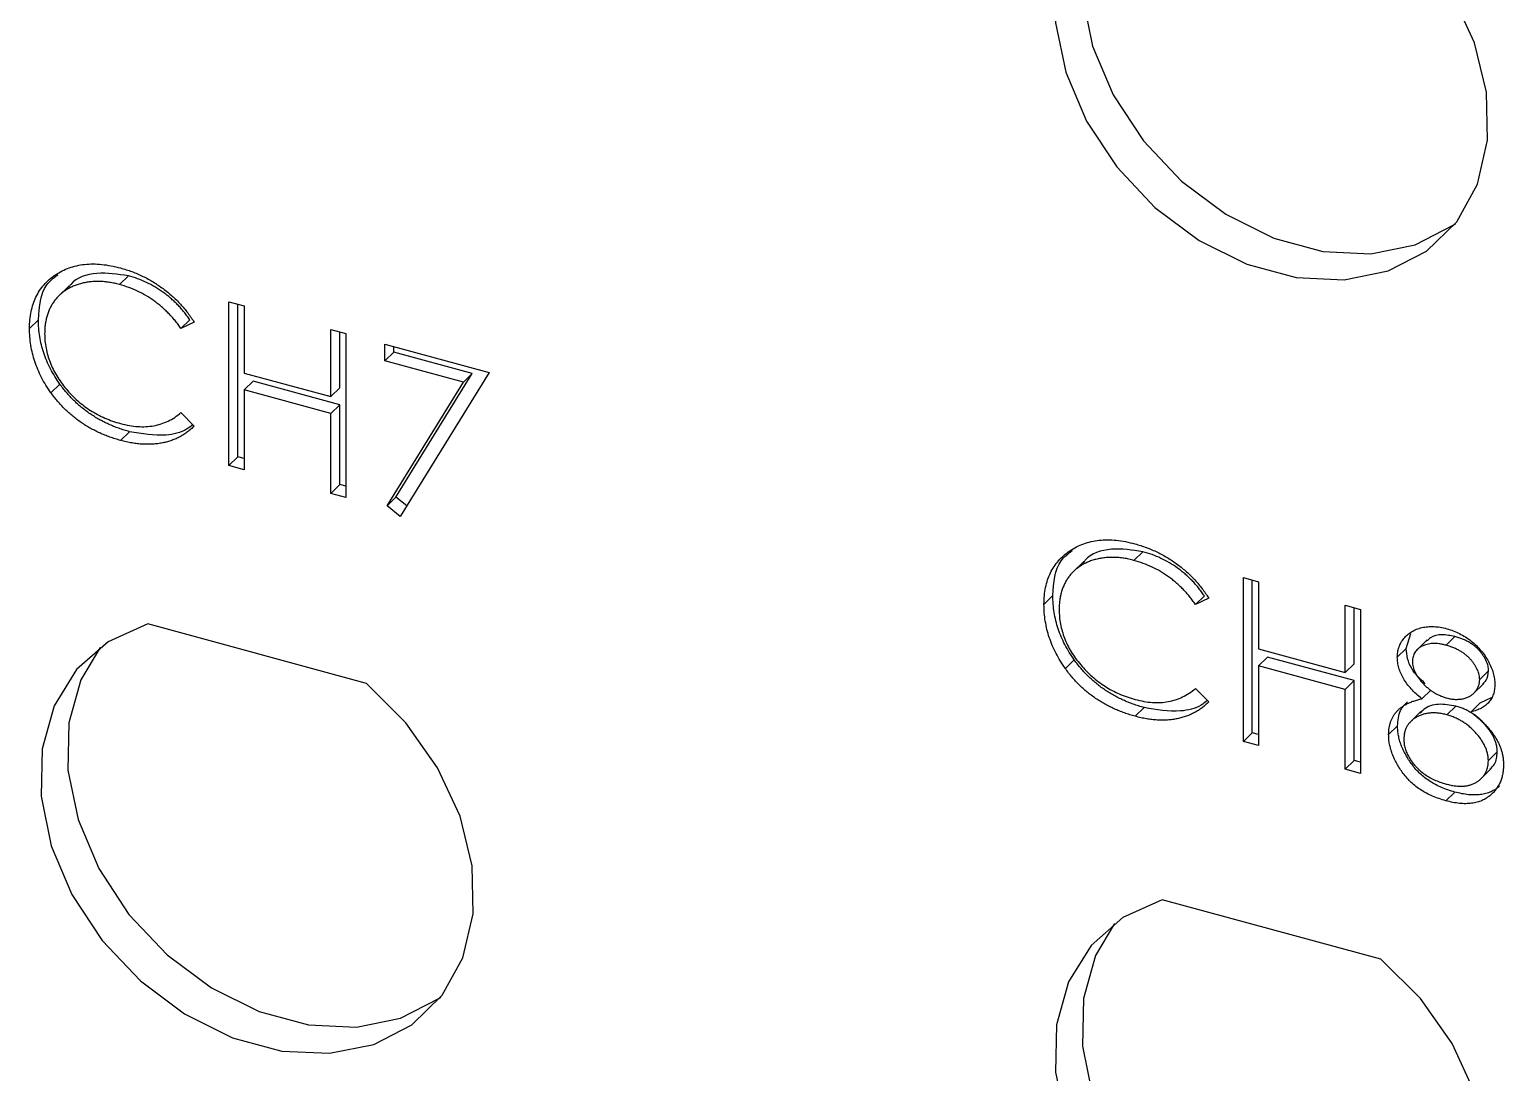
# Model space of a CAD drawing. Header units: millimetres. Extents: x 0 to 836, y 0 to 589.
# Drawn here: x 158.9 to 178.18, y 102.27 to 115.9 of the extents above; entities that cross this region are included whole.
import ezdxf

# ---------------------------------------------------------------- set-up
doc = ezdxf.new("R2010")
doc.units = ezdxf.units.MM

msp = doc.modelspace()

# ---------------------------------------------------------------- linework, layer by layer
at = {"color": 7, "linetype": 'Continuous', "lineweight": 25}
for p, q in [((160.19533, 112.67984), (160.07865, 112.56597)), ((159.42101, 112.55113), (159.27517, 112.40878)), ((161.50928, 112.34199), (161.7077, 112.28807)), ((161.50928, 110.19908), (161.50928, 112.34199)), ((161.62595, 110.31295), (161.62595, 112.31028)), ((161.7077, 112.28807), (161.7077, 111.40892)), ((159.01805, 112.10563), (158.90138, 111.99175)), ((160.99878, 112.10433), (160.88211, 111.99045)), ((161.05573, 112.07205), (160.88211, 111.99045)), ((162.84157, 111.9799), (163.04, 111.92598)), ((162.84157, 111.10076), (162.84157, 111.9799)), ((162.95825, 111.21464), (162.95825, 111.94819)), ((163.04, 111.92598), (163.04, 109.78306)), ((163.55024, 111.7873), (164.91089, 111.41751)), ((163.55024, 111.56752), (163.55024, 111.7873)), ((163.66692, 111.68139), (163.55024, 111.56752)), ((163.66692, 111.68139), (163.66692, 111.75559)), ((164.69183, 111.40284), (163.66692, 111.68139)), ((164.57515, 111.28897), (163.55024, 111.56752)), ((164.91089, 111.41751), (163.74867, 109.53551)), ((159.29842, 111.26533), (159.18174, 111.15146)), ((161.7077, 111.40892), (162.84157, 111.10076)), ((161.82438, 111.30301), (161.7077, 111.18913)), ((162.95825, 110.99485), (161.82438, 111.30301)), ((163.57726, 109.67353), (164.57515, 111.28897)), ((163.69393, 109.78741), (164.69183, 111.40284)), ((164.69183, 111.40284), (164.57515, 111.28897)), ((161.7077, 111.18913), (161.7077, 110.14515)), ((162.84157, 110.88097), (161.7077, 111.18913)), ((162.95825, 111.21464), (162.84157, 111.10076)), ((160.88211, 110.89152), (161.05573, 110.71684)), ((162.95825, 110.99485), (162.84157, 110.88097)), ((162.84157, 109.83699), (162.84157, 110.88097)), ((162.95825, 109.95086), (162.95825, 110.99485)), ((160.21039, 110.64273), (160.09371, 110.52885)), ((161.62595, 110.31295), (161.50928, 110.19908)), ((161.7077, 110.29073), (161.62595, 110.31295)), ((161.7077, 110.14515), (161.50928, 110.19908)), ((162.95825, 109.95086), (162.84157, 109.83699)), ((163.04, 109.92864), (162.95825, 109.95086)), ((163.04, 109.78306), (162.84157, 109.83699)), ((163.69393, 109.78741), (163.57726, 109.67353)), ((163.83439, 109.67431), (163.69393, 109.78741)), ((163.74867, 109.53551), (163.57726, 109.67353)), ((172.68728, 108.94564), (172.54144, 108.80329)), ((173.4616, 109.07436), (173.34492, 108.96048)), ((174.77555, 108.73651), (174.97398, 108.68258)), ((174.77555, 106.59359), (174.77555, 108.73651)), ((174.89222, 106.70746), (174.89222, 108.7048)), ((174.97398, 108.68258), (174.97398, 107.80343)), ((172.28432, 108.50014), (172.16765, 108.38627)), ((174.26505, 108.49884), (174.14838, 108.38496)), ((174.322, 108.46656), (174.14838, 108.38496)), ((176.10785, 108.37442), (176.30627, 108.32049)), ((176.10785, 107.49527), (176.10785, 108.37442)), ((176.22452, 107.60915), (176.22452, 108.34271)), ((176.30627, 108.32049), (176.30627, 106.17757)), ((163.30802, 107.35301), (160.44755, 108.13042)), ((176.90484, 107.80845), (176.96675, 108.00404)), ((177.54176, 107.96546), (177.42508, 107.85158)), ((174.97398, 107.80343), (176.10785, 107.49527)), ((176.90484, 107.80845), (176.78817, 107.69457)), ((177.18046, 107.92275), (177.03462, 107.7804)), ((172.56469, 107.65984), (172.44802, 107.54597)), ((175.09065, 107.69752), (174.97398, 107.58364)), ((174.97398, 107.58364), (174.97398, 106.53966)), ((176.10785, 107.27548), (174.97398, 107.58364)), ((176.22452, 107.38936), (175.09065, 107.69752)), ((176.22452, 107.60915), (176.10785, 107.49527)), ((176.22452, 107.38936), (176.10785, 107.27548)), ((176.22452, 106.34537), (176.22452, 107.38936)), ((177.98202, 107.51698), (177.86534, 107.4031)), ((174.14838, 107.28603), (174.322, 107.11135)), ((176.10785, 106.2315), (176.10785, 107.27548)), ((177.22773, 107.26652), (177.11105, 107.15265)), ((177.77451, 107.21041), (177.92035, 107.35276)), ((173.47666, 107.03724), (173.35998, 106.92336)), ((177.09678, 106.98425), (176.95094, 106.8419)), ((177.5546, 107.05535), (177.43793, 106.94147)), ((177.86642, 107.09294), (177.74974, 106.97907)), ((178.01747, 107.16521), (177.86642, 107.09294)), ((176.79145, 106.79785), (176.67478, 106.68398)), ((174.89222, 106.70746), (174.77555, 106.59359)), ((174.97398, 106.68525), (174.89222, 106.70746)), ((174.97398, 106.53966), (174.77555, 106.59359)), ((178.0954, 106.4572), (177.97873, 106.34333)), ((176.22452, 106.34537), (176.10785, 106.2315)), ((176.30627, 106.17757), (176.10785, 106.2315)), ((176.30627, 106.32316), (176.22452, 106.34537)), ((177.87196, 106.09677), (178.0178, 106.23912)), ((177.53954, 105.93303), (177.42287, 105.81916)), ((176.57429, 103.74752), (173.71382, 104.52493))]:
    msp.add_line(p, q, dxfattribs=at)
at = {"color": 7, "linetype": 'Continuous', "lineweight": 25, "flags": 128}
for points in [[(173.71382, 118.23961), (173.19869, 118.0063), (172.78357, 117.64293), (172.48981, 117.16818), (172.33251, 116.60646), (172.31975, 115.98665), (172.45221, 115.34061), (172.72305, 114.70156), (173.11837, 114.10236), (173.61783, 113.5738), (174.19576, 113.14308), (174.82245, 112.83232), (175.46567, 112.6575), (176.09235, 112.62762), (176.67028, 112.74422), (177.16974, 113.00128), (177.56506, 113.38561), (177.83591, 113.87744), (177.96836, 114.45148), (177.95561, 115.07822), (177.79831, 115.72544), (177.50455, 116.35987), (177.08943, 116.94888), (176.57429, 117.46219)], [(173.09006, 117.93111), (172.83983, 117.50981), (172.68253, 116.94809), (172.66977, 116.32828), (172.80223, 115.68224), (173.07308, 115.04319), (173.46839, 114.44399), (173.96786, 113.91544), (174.54579, 113.48471), (175.17247, 113.17395), (175.81569, 112.99913), (176.44237, 112.96926), (177.0203, 113.08585), (177.51976, 113.34291), (177.54808, 113.36361)], [(160.44755, 108.13042), (159.93242, 107.89711), (159.5173, 107.53374), (159.22353, 107.05899), (159.06623, 106.49727), (159.05348, 105.87746), (159.18593, 105.23142), (159.45678, 104.59237), (159.8521, 103.99317), (160.35156, 103.46462), (160.92949, 103.03389), (161.55618, 102.72313), (162.19939, 102.54831), (162.82608, 102.51844), (163.40401, 102.63503), (163.90347, 102.89209), (164.29879, 103.27642), (164.56964, 103.76825), (164.70209, 104.34229), (164.68934, 104.96903), (164.53204, 105.61625), (164.23827, 106.25068), (163.82315, 106.83969), (163.30802, 107.35301)], [(159.82379, 107.82192), (159.57356, 107.40062), (159.41625, 106.8389), (159.4035, 106.21909), (159.53596, 105.57305), (159.8068, 104.93401), (160.20212, 104.3348), (160.70158, 103.80625), (161.27951, 103.37552), (161.9062, 103.06476), (162.54942, 102.88995), (163.1761, 102.86007), (163.75403, 102.97666), (164.25349, 103.23373), (164.2818, 103.25443)], [(173.71382, 104.52493), (173.19869, 104.29162), (172.78357, 103.92825), (172.48981, 103.4535), (172.33251, 102.89178), (172.31975, 102.27197), (172.45221, 101.62593), (172.72305, 100.98689), (173.11837, 100.38768), (173.61783, 99.85913), (174.19576, 99.4284), (174.82245, 99.11764), (175.46567, 98.94283), (176.09235, 98.91295), (176.67028, 99.02954), (177.16974, 99.28661), (177.56506, 99.67093), (177.83591, 100.16276), (177.96836, 100.7368), (177.95561, 101.36354), (177.79831, 102.01077), (177.50455, 102.64519), (177.08943, 103.2342), (176.57429, 103.74752)], [(173.09006, 104.21644), (172.83983, 103.79513), (172.68253, 103.23341), (172.66977, 102.6136), (172.80223, 101.96757), (173.07308, 101.32852), (173.46839, 100.72931), (173.96786, 100.20076), (174.54579, 99.77003), (175.17247, 99.45927), (175.81569, 99.28446), (176.44237, 99.25458), (177.0203, 99.37117), (177.51976, 99.62824), (177.54808, 99.64894)]]:
    msp.add_lwpolyline(points, dxfattribs=at)
at = {"color": 7, "linetype": 'Continuous', "lineweight": 25}
for points, knots in [([(158.90138, 111.99175), (158.90236, 112.03003), (158.90429, 112.10534), (158.92072, 112.21217), (158.94713, 112.31162), (158.98466, 112.40318), (159.03223, 112.48768), (159.091, 112.56406), (159.16028, 112.63311), (159.23952, 112.69362), (159.32643, 112.74503), (159.41949, 112.78574), (159.51854, 112.81375), (159.62247, 112.83142), (159.73206, 112.83693), (159.84709, 112.83038), (159.96733, 112.81308), (160.04937, 112.79272), (160.09105, 112.78238)], [0, 0, 0, 0, 0.06455785, 0.12701353, 0.18795481, 0.24801391, 0.30774768, 0.36823451, 0.42946984, 0.49274344, 0.55625777, 0.61821679, 0.67965548, 0.74124555, 0.80341526, 0.86681546, 0.93232831, 1, 1, 1, 1]), ([(160.09105, 112.78238), (160.11646, 112.77518), (160.16675, 112.76093), (160.24113, 112.73502), (160.31356, 112.70584), (160.38406, 112.67374), (160.453, 112.63896), (160.51984, 112.5999), (160.58497, 112.55829), (160.64798, 112.51364), (160.70857, 112.46628), (160.76673, 112.41654), (160.82198, 112.36461), (160.87472, 112.31068), (160.92407, 112.25417), (160.97143, 112.19587), (161.01518, 112.13492), (161.04219, 112.09304), (161.05573, 112.07205)], [0, 0, 0, 0, 0.06854754, 0.13568295, 0.20121499, 0.26568223, 0.32926683, 0.39239543, 0.45506976, 0.51712685, 0.57879004, 0.63973986, 0.7001915, 0.75980624, 0.81962832, 0.87935479, 0.93951161, 1, 1, 1, 1]), ([(159.01805, 112.10563), (159.02969, 112.27595), (159.04646, 112.52154), (159.21756, 112.65334), (159.27001, 112.69373)], [0, 0, 0, 0, 0.69350483, 1, 1, 1, 1]), ([(160.07865, 112.56597), (160.05649, 112.57174), (160.01237, 112.58324), (159.94689, 112.59454), (159.88264, 112.60287), (159.81965, 112.60645), (159.758, 112.60608), (159.6973, 112.60211), (159.63841, 112.59279), (159.58054, 112.58054), (159.52508, 112.564), (159.47261, 112.54378), (159.42332, 112.52021), (159.37717, 112.49317), (159.3341, 112.46285), (159.29444, 112.42871), (159.25831, 112.39087), (159.22501, 112.35013), (159.19518, 112.30648), (159.17021, 112.25934), (159.1481, 112.21018), (159.1306, 112.15791), (159.11675, 112.10317), (159.10719, 112.04565), (159.10057, 111.98584), (159.10006, 111.94421), (159.0998, 111.92323)], [0, 0, 0, 0, 0.04395491, 0.08750187, 0.13046263, 0.17275202, 0.21540307, 0.25764983, 0.30015275, 0.34312149, 0.38592516, 0.42768573, 0.46881795, 0.5094918, 0.54988303, 0.58998002, 0.63040523, 0.67086863, 0.71138394, 0.75162726, 0.79177558, 0.83245892, 0.87331905, 0.91454296, 0.95692356, 1, 1, 1, 1]), ([(160.19533, 112.67984), (160.05674, 112.70039), (159.77965, 112.74147), (159.50064, 112.65534), (159.42244, 112.5434), (159.41362, 112.53078)], [0, 0, 0, 0, 0.47030087, 0.94027759, 1, 1, 1, 1]), ([(160.99878, 112.10433), (160.98639, 112.122), (160.96179, 112.15711), (160.92221, 112.20777), (160.88095, 112.25637), (160.83805, 112.30308), (160.79272, 112.34688), (160.74606, 112.38912), (160.69729, 112.42886), (160.62985, 112.47931), (160.54163, 112.53681), (160.43058, 112.59509), (160.31465, 112.64449), (160.23556, 112.66792), (160.19533, 112.67984)], [0, 0, 0, 0, 0.06316326, 0.12547494, 0.18712122, 0.24829435, 0.30929486, 0.36985007, 0.43097338, 0.49245599, 0.61614797, 0.7408437, 0.86818265, 1, 1, 1, 1]), ([(160.88211, 111.99045), (160.86972, 112.00812), (160.84512, 112.04323), (160.80553, 112.0939), (160.76428, 112.1425), (160.72137, 112.1892), (160.67604, 112.233), (160.62938, 112.27524), (160.58061, 112.31499), (160.51318, 112.36543), (160.42496, 112.42293), (160.3139, 112.48122), (160.19797, 112.53061), (160.11888, 112.55405), (160.07865, 112.56597)], [0, 0, 0, 0, 0.06316326, 0.12547494, 0.18712122, 0.24829435, 0.30929486, 0.36985007, 0.43097338, 0.49245599, 0.61614797, 0.7408437, 0.86818265, 1, 1, 1, 1]), ([(159.29842, 111.26533), (159.27603, 111.29808), (159.23153, 111.36316), (159.1746, 111.46453), (159.12586, 111.56745), (159.08646, 111.6721), (159.05565, 111.77845), (159.03431, 111.88632), (159.02044, 111.99616), (159.01886, 112.06874), (159.01805, 112.10563)], [0, 0, 0, 0, 0.12432851, 0.24715602, 0.36877975, 0.49073386, 0.61361377, 0.73895758, 0.86731058, 1, 1, 1, 1]), ([(159.18174, 111.15146), (159.15936, 111.1842), (159.11486, 111.24929), (159.05792, 111.35065), (159.00919, 111.45358), (158.96978, 111.55822), (158.93898, 111.66457), (158.91764, 111.77244), (158.90377, 111.88228), (158.90218, 111.95486), (158.90138, 111.99175)], [0, 0, 0, 0, 0.12432851, 0.24715602, 0.36877975, 0.49073386, 0.61361377, 0.73895758, 0.86731058, 1, 1, 1, 1]), ([(159.0998, 111.92323), (159.1006, 111.89134), (159.10217, 111.82873), (159.1161, 111.73386), (159.13726, 111.64085), (159.16898, 111.54934), (159.2081, 111.45917), (159.25753, 111.37089), (159.31477, 111.28406), (159.38064, 111.20012), (159.45292, 111.12017), (159.53046, 111.04598), (159.61308, 110.97925), (159.69987, 110.91882), (159.79148, 110.8656), (159.88777, 110.81949), (159.98851, 110.77911), (160.05735, 110.75915), (160.09238, 110.749)], [0, 0, 0, 0, 0.064323217, 0.126290104, 0.186726469, 0.246146432, 0.305575643, 0.365429386, 0.426326309, 0.488839906, 0.551724972, 0.613918596, 0.675483766, 0.737333897, 0.800229044, 0.864502298, 0.931040739, 1, 1, 1, 1]), ([(160.21039, 110.64273), (160.18661, 110.64935), (160.13958, 110.66245), (160.07016, 110.68645), (160.00257, 110.71183), (159.93701, 110.74021), (159.87313, 110.77002), (159.8115, 110.80347), (159.75151, 110.83848), (159.69341, 110.87625), (159.63715, 110.91635), (159.58291, 110.95913), (159.53071, 111.00434), (159.48004, 111.05145), (159.43165, 111.10133), (159.38512, 111.15357), (159.34019, 111.20811), (159.31239, 111.24619), (159.29842, 111.26533)], [0, 0, 0, 0, 0.0696628, 0.13774956, 0.20391674, 0.26877986, 0.33241371, 0.39475354, 0.45618003, 0.51699565, 0.57739594, 0.63719834, 0.69699918, 0.75675619, 0.81655391, 0.876948, 0.93813179, 1, 1, 1, 1]), ([(160.09371, 110.52885), (160.06993, 110.53547), (160.02291, 110.54857), (159.95348, 110.57258), (159.88589, 110.59796), (159.82034, 110.62633), (159.75645, 110.65615), (159.69482, 110.68959), (159.63484, 110.7246), (159.57674, 110.76237), (159.52048, 110.80247), (159.46623, 110.84525), (159.41403, 110.89047), (159.36337, 110.93758), (159.31498, 110.98745), (159.26845, 111.03969), (159.22352, 111.09423), (159.19572, 111.13231), (159.18174, 111.15146)], [0, 0, 0, 0, 0.0696628, 0.13774956, 0.20391674, 0.26877986, 0.33241371, 0.39475354, 0.45618003, 0.51699565, 0.57739594, 0.63719834, 0.69699918, 0.75675619, 0.81655391, 0.876948, 0.93813179, 1, 1, 1, 1]), ([(160.09238, 110.749), (160.13098, 110.73954), (160.20696, 110.72093), (160.31837, 110.70789), (160.42503, 110.70685), (160.52694, 110.71828), (160.6238, 110.74281), (160.71578, 110.77947), (160.80295, 110.82881), (160.85536, 110.87034), (160.88211, 110.89152)], [0, 0, 0, 0, 0.12851519, 0.25294864, 0.37475473, 0.49593975, 0.61718064, 0.74090947, 0.86781115, 1, 1, 1, 1]), ([(161.05573, 110.71684), (161.04176, 110.70316), (161.01388, 110.67588), (160.96874, 110.639), (160.92118, 110.6057), (160.87086, 110.57644), (160.81835, 110.5502), (160.76272, 110.5284), (160.70468, 110.51032), (160.64444, 110.4957), (160.58207, 110.48515), (160.51763, 110.47912), (160.4514, 110.47684), (160.38339, 110.47863), (160.31345, 110.48462), (160.24183, 110.49538), (160.16838, 110.50938), (160.11882, 110.5223), (160.09371, 110.52885)], [0, 0, 0, 0, 0.06167424, 0.12305306, 0.183475, 0.2437265, 0.30427892, 0.36486292, 0.4259462, 0.48739123, 0.54922038, 0.61114359, 0.67352853, 0.73696146, 0.80078528, 0.8660126, 0.93210075, 1, 1, 1, 1]), ([(161.03846, 110.73422), (161.01182, 110.7133), (160.91529, 110.6375), (160.63763, 110.56942), (160.37232, 110.61494), (160.21039, 110.64273)], [0, 0, 0, 0, 0.12928716, 0.46855639, 1, 1, 1, 1]), ([(172.16765, 108.38627), (172.16863, 108.42454), (172.17057, 108.49985), (172.18699, 108.60668), (172.21341, 108.70613), (172.25093, 108.79769), (172.2985, 108.88219), (172.35727, 108.95858), (172.42655, 109.02762), (172.5058, 109.08813), (172.5927, 109.13954), (172.68577, 109.18025), (172.78481, 109.20826), (172.88874, 109.22594), (172.99834, 109.23144), (173.11336, 109.22489), (173.23361, 109.20759), (173.31564, 109.18724), (173.35733, 109.17689)], [0, 0, 0, 0, 0.06455785, 0.12701353, 0.18795481, 0.24801391, 0.30774768, 0.36823451, 0.42946984, 0.49274344, 0.55625777, 0.61821679, 0.67965548, 0.74124555, 0.80341526, 0.86681546, 0.93232831, 1, 1, 1, 1]), ([(173.4616, 109.07436), (173.32301, 109.0949), (173.04592, 109.13598), (172.76692, 109.04985), (172.68871, 108.93791), (172.6799, 108.92529)], [0, 0, 0, 0, 0.47030087, 0.94027759, 1, 1, 1, 1]), ([(173.35733, 109.17689), (173.38273, 109.16969), (173.43302, 109.15544), (173.5074, 109.12953), (173.57983, 109.10035), (173.65033, 109.06826), (173.71927, 109.03348), (173.78611, 108.99441), (173.85124, 108.95281), (173.91425, 108.90815), (173.97484, 108.86079), (174.033, 108.81105), (174.08825, 108.75912), (174.14099, 108.70519), (174.19034, 108.64868), (174.2377, 108.59038), (174.28145, 108.52943), (174.30846, 108.48755), (174.322, 108.46656)], [0, 0, 0, 0, 0.06854754, 0.13568295, 0.20121499, 0.26568223, 0.32926683, 0.39239543, 0.45506976, 0.51712685, 0.57879004, 0.63973986, 0.7001915, 0.75980624, 0.81962832, 0.87935479, 0.93951161, 1, 1, 1, 1]), ([(172.28432, 108.50014), (172.29596, 108.67046), (172.31274, 108.91605), (172.48384, 109.04785), (172.53628, 109.08824)], [0, 0, 0, 0, 0.693504825, 1, 1, 1, 1]), ([(173.34492, 108.96048), (173.32276, 108.96625), (173.27864, 108.97775), (173.21316, 108.98905), (173.14891, 108.99739), (173.08592, 109.00096), (173.02427, 109.00059), (172.96357, 108.99662), (172.90468, 108.9873), (172.84681, 108.97505), (172.79135, 108.95851), (172.73889, 108.93829), (172.68959, 108.91472), (172.64344, 108.88769), (172.60037, 108.85736), (172.56071, 108.82322), (172.52458, 108.78538), (172.49128, 108.74464), (172.46145, 108.70099), (172.43648, 108.65385), (172.41437, 108.60469), (172.39687, 108.55242), (172.38302, 108.49768), (172.37346, 108.44016), (172.36684, 108.38035), (172.36633, 108.33872), (172.36608, 108.31774)], [0, 0, 0, 0, 0.04395491, 0.08750187, 0.13046263, 0.17275202, 0.21540307, 0.25764983, 0.30015275, 0.34312149, 0.38592516, 0.42768573, 0.46881795, 0.5094918, 0.54988303, 0.58998002, 0.63040523, 0.67086863, 0.71138394, 0.75162726, 0.79177558, 0.83245892, 0.87331905, 0.91454296, 0.95692356, 1, 1, 1, 1]), ([(174.14838, 108.38496), (174.13599, 108.40264), (174.11139, 108.43774), (174.0718, 108.48841), (174.03055, 108.53701), (173.98765, 108.58371), (173.94231, 108.62752), (173.89565, 108.66975), (173.84689, 108.7095), (173.77945, 108.75995), (173.69123, 108.81744), (173.58017, 108.87573), (173.46424, 108.92513), (173.38515, 108.94856), (173.34492, 108.96048)], [0, 0, 0, 0, 0.06316326, 0.12547494, 0.18712122, 0.24829435, 0.30929486, 0.36985007, 0.43097338, 0.49245599, 0.61614797, 0.7408437, 0.86818265, 1, 1, 1, 1]), ([(174.26505, 108.49884), (174.25267, 108.51651), (174.22806, 108.55162), (174.18848, 108.60228), (174.14723, 108.65088), (174.10432, 108.69759), (174.05899, 108.74139), (174.01233, 108.78363), (173.96356, 108.82337), (173.89612, 108.87382), (173.8079, 108.93132), (173.69685, 108.98961), (173.58092, 109.039), (173.50183, 109.06244), (173.4616, 109.07436)], [0, 0, 0, 0, 0.06316326, 0.12547494, 0.18712122, 0.24829435, 0.30929486, 0.36985007, 0.43097338, 0.49245599, 0.61614797, 0.7408437, 0.86818265, 1, 1, 1, 1]), ([(172.44802, 107.54597), (172.42563, 107.57871), (172.38113, 107.6438), (172.3242, 107.74516), (172.27546, 107.84809), (172.23605, 107.95273), (172.20525, 108.05908), (172.18391, 108.16695), (172.17004, 108.2768), (172.16846, 108.34937), (172.16765, 108.38627)], [0, 0, 0, 0, 0.12432851, 0.24715602, 0.36877975, 0.49073386, 0.61361377, 0.73895758, 0.86731058, 1, 1, 1, 1]), ([(172.56469, 107.65984), (172.5423, 107.69259), (172.4978, 107.75768), (172.44087, 107.85904), (172.39213, 107.96196), (172.35273, 108.06661), (172.32192, 108.17296), (172.30058, 108.28083), (172.28672, 108.39067), (172.28513, 108.46325), (172.28432, 108.50014)], [0, 0, 0, 0, 0.12432851, 0.24715602, 0.36877975, 0.49073386, 0.61361377, 0.73895758, 0.86731058, 1, 1, 1, 1]), ([(172.36608, 108.31774), (172.36687, 108.28585), (172.36844, 108.22324), (172.38237, 108.12837), (172.40353, 108.03536), (172.43526, 107.94385), (172.47437, 107.85368), (172.5238, 107.7654), (172.58104, 107.67857), (172.64692, 107.59464), (172.71919, 107.51468), (172.79673, 107.44049), (172.87935, 107.37376), (172.96614, 107.31333), (173.05775, 107.26011), (173.15404, 107.214), (173.25478, 107.17362), (173.32362, 107.15366), (173.35866, 107.14351)], [0, 0, 0, 0, 0.064323217, 0.126290104, 0.186726469, 0.246146432, 0.305575643, 0.365429386, 0.426326309, 0.488839906, 0.551724972, 0.613918596, 0.675483766, 0.737333897, 0.800229044, 0.864502298, 0.931040739, 1, 1, 1, 1]), ([(176.78817, 107.69457), (176.7892, 107.71712), (176.79128, 107.76246), (176.80807, 107.82623), (176.83544, 107.88591), (176.87266, 107.94136), (176.91902, 107.99057), (176.97464, 108.03089), (177.0382, 108.06218), (177.10936, 108.0836), (177.18595, 108.09596), (177.26676, 108.09688), (177.35038, 108.08912), (177.4073, 108.07534), (177.43616, 108.06836)], [0, 0, 0, 0, 0.07405843, 0.14887035, 0.22666767, 0.30773476, 0.3911572, 0.47392936, 0.55792775, 0.64498929, 0.73336406, 0.82109204, 0.90928721, 1, 1, 1, 1]), ([(177.54176, 107.96546), (177.4843, 107.97689), (177.36954, 107.99972), (177.2364, 107.97095), (177.18647, 107.91929), (177.17089, 107.90317)], [0, 0, 0, 0, 0.40820405, 0.81533793, 1, 1, 1, 1]), ([(177.43616, 108.06836), (177.46427, 108.05983), (177.51971, 108.04302), (177.6012, 108.00631), (177.67917, 107.96079), (177.75335, 107.90763), (177.82242, 107.84821), (177.88345, 107.7824), (177.93735, 107.71256), (177.98194, 107.63865), (178.01869, 107.56335), (178.04427, 107.48805), (178.06067, 107.41371), (178.06273, 107.36585), (178.06377, 107.34188)], [0, 0, 0, 0, 0.08940971, 0.17630576, 0.2626259, 0.34944573, 0.43549826, 0.51892813, 0.60135466, 0.68425642, 0.76580674, 0.84487687, 0.92227979, 1, 1, 1, 1]), ([(177.98202, 107.51698), (177.98168, 107.52725), (177.98101, 107.54764), (177.97552, 107.57898), (177.96644, 107.61061), (177.95414, 107.64267), (177.93796, 107.67495), (177.91878, 107.70765), (177.89548, 107.74044), (177.86933, 107.7736), (177.83967, 107.80577), (177.80657, 107.83598), (177.77018, 107.86387), (177.73052, 107.88928), (177.68772, 107.91189), (177.64199, 107.93255), (177.59294, 107.95052), (177.55919, 107.96037), (177.54176, 107.96546)], [0, 0, 0, 0, 0.05090244, 0.10103404, 0.15108382, 0.20306199, 0.25624843, 0.31084671, 0.3687691, 0.43001504, 0.49251965, 0.55604872, 0.62199568, 0.69019237, 0.76138485, 0.83635622, 0.91548701, 1, 1, 1, 1]), ([(177.15438, 107.34838), (177.08804, 107.41021), (176.9845, 107.50673), (176.91643, 107.67795), (176.9087, 107.76495), (176.90484, 107.80845)], [0, 0, 0, 0, 0.47139611, 0.73576538, 1, 1, 1, 1]), ([(177.42508, 107.85158), (177.40957, 107.85539), (177.37923, 107.86286), (177.33474, 107.87088), (177.29243, 107.87444), (177.25186, 107.87491), (177.21359, 107.87106), (177.1771, 107.8642), (177.14301, 107.85308), (177.11091, 107.83893), (177.082, 107.82162), (177.05635, 107.80238), (177.03505, 107.78039), (177.01695, 107.75665), (177.00382, 107.72983), (176.99399, 107.70132), (176.98734, 107.67075), (176.98685, 107.64876), (176.98659, 107.63764)], [0, 0, 0, 0, 0.075243309, 0.147208812, 0.21644709, 0.284025042, 0.350655449, 0.415031318, 0.479629831, 0.544651634, 0.60804424, 0.667827565, 0.725114247, 0.780991708, 0.835527004, 0.889438155, 0.944072089, 1, 1, 1, 1]), ([(177.86534, 107.4031), (177.86501, 107.41338), (177.86434, 107.43376), (177.85884, 107.4651), (177.84976, 107.49673), (177.83747, 107.52879), (177.82129, 107.56107), (177.80211, 107.59377), (177.77881, 107.62656), (177.75265, 107.65972), (177.723, 107.6919), (177.68989, 107.7221), (177.65351, 107.74999), (177.61385, 107.7754), (177.57105, 107.79802), (177.52532, 107.81867), (177.47627, 107.83664), (177.44251, 107.84649), (177.42508, 107.85158)], [0, 0, 0, 0, 0.05090244, 0.10103404, 0.15108382, 0.20306199, 0.25624843, 0.31084671, 0.3687691, 0.43001504, 0.49251965, 0.55604872, 0.62199568, 0.69019237, 0.76138485, 0.83635622, 0.91548701, 1, 1, 1, 1]), ([(173.47666, 107.03724), (173.45288, 107.04386), (173.40585, 107.05696), (173.33643, 107.08096), (173.26884, 107.10634), (173.20328, 107.13472), (173.1394, 107.16454), (173.07777, 107.19798), (173.01778, 107.23299), (172.95968, 107.27076), (172.90342, 107.31086), (172.84918, 107.35364), (172.79698, 107.39886), (172.74631, 107.44597), (172.69792, 107.49584), (172.65139, 107.54808), (172.60646, 107.60262), (172.57867, 107.6407), (172.56469, 107.65984)], [0, 0, 0, 0, 0.0696628, 0.13774956, 0.20391674, 0.26877986, 0.33241371, 0.39475354, 0.45618003, 0.51699565, 0.57739594, 0.63719834, 0.69699918, 0.75675619, 0.81655391, 0.876948, 0.93813179, 1, 1, 1, 1]), ([(177.11105, 107.15265), (177.08541, 107.17317), (177.03576, 107.2129), (176.97002, 107.27899), (176.91355, 107.34655), (176.8679, 107.41628), (176.83197, 107.48669), (176.80732, 107.55697), (176.79065, 107.62684), (176.789, 107.67193), (176.78817, 107.69457)], [0, 0, 0, 0, 0.14586006, 0.2824259, 0.4108504, 0.53502942, 0.65470108, 0.77013343, 0.88455584, 1, 1, 1, 1]), ([(176.98659, 107.63764), (176.98703, 107.62633), (176.98789, 107.60397), (176.99452, 107.56951), (177.00441, 107.53473), (177.01999, 107.49973), (177.03866, 107.46415), (177.06172, 107.4284), (177.08919, 107.39237), (177.12016, 107.35656), (177.1539, 107.32174), (177.18965, 107.28975), (177.22695, 107.26098), (177.26542, 107.23502), (177.30546, 107.21208), (177.34682, 107.19229), (177.3895, 107.17537), (177.41842, 107.16688), (177.43306, 107.16258)], [0, 0, 0, 0, 0.05456395, 0.1078262, 0.16192371, 0.2175097, 0.27449833, 0.33481476, 0.39755495, 0.46475458, 0.53290121, 0.60009721, 0.66535416, 0.73108363, 0.79688349, 0.86329159, 0.93083122, 1, 1, 1, 1]), ([(173.35998, 106.92336), (173.3362, 106.92998), (173.28918, 106.94308), (173.21975, 106.96709), (173.15217, 106.99247), (173.08661, 107.02084), (173.02273, 107.05066), (172.96109, 107.08411), (172.90111, 107.11911), (172.84301, 107.15689), (172.78675, 107.19698), (172.7325, 107.23976), (172.68031, 107.28498), (172.62964, 107.33209), (172.58125, 107.38196), (172.53472, 107.4342), (172.48979, 107.48874), (172.46199, 107.52682), (172.44802, 107.54597)], [0, 0, 0, 0, 0.0696628, 0.13774956, 0.20391674, 0.26877986, 0.33241371, 0.39475354, 0.45618003, 0.51699565, 0.57739594, 0.63719834, 0.69699918, 0.75675619, 0.81655391, 0.876948, 0.93813179, 1, 1, 1, 1]), ([(177.43306, 107.16258), (177.45185, 107.15801), (177.48925, 107.1489), (177.54439, 107.14381), (177.598, 107.14479), (177.64951, 107.15208), (177.69759, 107.16572), (177.74044, 107.18605), (177.77771, 107.21244), (177.80901, 107.2444), (177.83327, 107.28088), (177.85216, 107.31897), (177.86319, 107.35981), (177.86463, 107.38879), (177.86534, 107.4031)], [0, 0, 0, 0, 0.08968994, 0.17849401, 0.26683775, 0.35655818, 0.44533425, 0.53080584, 0.61407622, 0.69770709, 0.77914195, 0.85535359, 0.92855682, 1, 1, 1, 1]), ([(177.90092, 107.34318), (177.91911, 107.35964), (177.96682, 107.40282), (177.97621, 107.47334), (177.98202, 107.51698)], [0, 0, 0, 0, 0.38120738, 1, 1, 1, 1]), ([(173.35866, 107.14351), (173.39726, 107.13405), (173.47323, 107.11544), (173.58465, 107.1024), (173.6913, 107.10137), (173.79321, 107.11279), (173.89008, 107.13732), (173.98205, 107.17398), (174.06922, 107.22333), (174.12164, 107.26485), (174.14838, 107.28603)], [0, 0, 0, 0, 0.12851519, 0.25294864, 0.37475473, 0.49593975, 0.61718064, 0.74090947, 0.86781115, 1, 1, 1, 1]), ([(178.06377, 107.34188), (178.06286, 107.31887), (178.06108, 107.27369), (178.04611, 107.21119), (178.0209, 107.1557), (177.98647, 107.10624), (177.9416, 107.0642), (177.88689, 107.02873), (177.82277, 106.9993), (177.77459, 106.98595), (177.74974, 106.97907)], [0, 0, 0, 0, 0.12190404, 0.23941261, 0.3554101, 0.47209073, 0.59285898, 0.71870347, 0.85489238, 1, 1, 1, 1]), ([(174.322, 107.11135), (174.30803, 107.09768), (174.28015, 107.07039), (174.23501, 107.03351), (174.18745, 107.00021), (174.13713, 106.97095), (174.08463, 106.94471), (174.02899, 106.92291), (173.97095, 106.90483), (173.91071, 106.89021), (173.84834, 106.87966), (173.7839, 106.87363), (173.71767, 106.87135), (173.64966, 106.87315), (173.57972, 106.87913), (173.5081, 106.88989), (173.43465, 106.90389), (173.3851, 106.91681), (173.35998, 106.92336)], [0, 0, 0, 0, 0.06167424, 0.12305306, 0.183475, 0.2437265, 0.30427892, 0.36486292, 0.4259462, 0.48739123, 0.54922038, 0.61114359, 0.67352853, 0.73696146, 0.80078528, 0.8660126, 0.93210075, 1, 1, 1, 1]), ([(174.30473, 107.12873), (174.27809, 107.10781), (174.18156, 107.03201), (173.9039, 106.96393), (173.63859, 107.00945), (173.47666, 107.03724)], [0, 0, 0, 0, 0.12928716, 0.46855639, 1, 1, 1, 1]), ([(176.67478, 106.68398), (176.67515, 106.69891), (176.67587, 106.72843), (176.68086, 106.77098), (176.68889, 106.81153), (176.69979, 106.85029), (176.71457, 106.88668), (176.73241, 106.92111), (176.75321, 106.95365), (176.77727, 106.98443), (176.80526, 107.01275), (176.83695, 107.03928), (176.87297, 107.0633), (176.91294, 107.08533), (176.95638, 107.10608), (177.00442, 107.12349), (177.0558, 107.14005), (177.09232, 107.14838), (177.11105, 107.15265)], [0, 0, 0, 0, 0.05885359, 0.11631546, 0.17267484, 0.22878039, 0.28458036, 0.34025651, 0.39662981, 0.45350726, 0.51231819, 0.57264844, 0.63602194, 0.70236295, 0.77148306, 0.84418448, 0.92006979, 1, 1, 1, 1]), ([(176.79145, 106.79785), (176.79716, 106.86905), (176.80725, 106.99497), (176.88575, 107.0768), (176.91987, 107.11236)], [0, 0, 0, 0, 0.56536049, 1, 1, 1, 1]), ([(177.5546, 107.05535), (177.47787, 107.06923), (177.32451, 107.09698), (177.15989, 107.04775), (177.10307, 106.9804), (177.08885, 106.96354)], [0, 0, 0, 0, 0.428828171, 0.857001372, 1, 1, 1, 1]), ([(178.0954, 106.4572), (178.09483, 106.47198), (178.0937, 106.50111), (178.08654, 106.54577), (178.07396, 106.59046), (178.0567, 106.63547), (178.03371, 106.68027), (178.00665, 106.72541), (177.97399, 106.77026), (177.93709, 106.81473), (177.89688, 106.85751), (177.85413, 106.8973), (177.80918, 106.93324), (177.76212, 106.96533), (177.71306, 106.99384), (177.66203, 107.01831), (177.60897, 107.0394), (177.57293, 107.04997), (177.5546, 107.05535)], [0, 0, 0, 0, 0.05733943, 0.11306333, 0.16918145, 0.22577456, 0.2838263, 0.34345428, 0.40590696, 0.47139226, 0.53800283, 0.60306356, 0.66760183, 0.73222544, 0.79700481, 0.86304799, 0.93035699, 1, 1, 1, 1]), ([(177.53954, 105.93303), (177.50984, 105.94181), (177.45205, 105.95889), (177.36793, 105.99105), (177.28952, 106.02867), (177.21636, 106.07087), (177.14889, 106.11823), (177.08731, 106.1711), (177.03072, 106.22825), (176.98085, 106.29043), (176.93657, 106.35454), (176.89768, 106.41883), (176.86535, 106.483), (176.83798, 106.54665), (176.81703, 106.61017), (176.80251, 106.67326), (176.7933, 106.73612), (176.79207, 106.77719), (176.79145, 106.79785)], [0, 0, 0, 0, 0.07855643, 0.15286284, 0.22355969, 0.29037494, 0.35540307, 0.41829116, 0.48038856, 0.54307262, 0.60492394, 0.66439831, 0.72194255, 0.77837489, 0.83382994, 0.88886124, 0.94408894, 1, 1, 1, 1]), ([(177.43793, 106.94147), (177.41826, 106.94647), (177.37969, 106.95629), (177.32318, 106.96425), (177.26894, 106.96869), (177.21717, 106.96713), (177.16787, 106.9602), (177.12079, 106.94854), (177.07628, 106.93174), (177.03497, 106.90998), (176.99724, 106.88468), (176.96414, 106.85605), (176.93603, 106.82468), (176.91339, 106.78993), (176.89481, 106.75307), (176.88261, 106.71243), (176.87479, 106.66937), (176.87374, 106.63895), (176.87321, 106.62361)], [0, 0, 0, 0, 0.07126869, 0.13981179, 0.20649743, 0.27153524, 0.33608183, 0.40052839, 0.46498384, 0.53005031, 0.59442341, 0.65558271, 0.71484911, 0.77211506, 0.82899921, 0.88512216, 0.94207935, 1, 1, 1, 1]), ([(177.97873, 106.34333), (177.97816, 106.3581), (177.97703, 106.38723), (177.96987, 106.4319), (177.95729, 106.47658), (177.94002, 106.52159), (177.91704, 106.56639), (177.88997, 106.61153), (177.85732, 106.65638), (177.82042, 106.70085), (177.7802, 106.74363), (177.73745, 106.78342), (177.6925, 106.81936), (177.64545, 106.85145), (177.59638, 106.87996), (177.54536, 106.90443), (177.4923, 106.92552), (177.45626, 106.93609), (177.43793, 106.94147)], [0, 0, 0, 0, 0.05733943, 0.11306333, 0.16918145, 0.22577456, 0.2838263, 0.34345428, 0.40590696, 0.47139226, 0.53800283, 0.60306356, 0.66760183, 0.73222544, 0.79700481, 0.86304799, 0.93035699, 1, 1, 1, 1]), ([(177.74974, 106.97907), (177.76784, 106.965), (177.80314, 106.93757), (177.85341, 106.89519), (177.89935, 106.85243), (177.94224, 106.81038), (177.98132, 106.76809), (178.01616, 106.72554), (178.04761, 106.68332), (178.07504, 106.64105), (178.09917, 106.59861), (178.12003, 106.55591), (178.13785, 106.51295), (178.15198, 106.46952), (178.16362, 106.42585), (178.17162, 106.38173), (178.17593, 106.33747), (178.17675, 106.30812), (178.17716, 106.29326)], [0, 0, 0, 0, 0.07952483, 0.155099976, 0.22721982, 0.295910504, 0.362055881, 0.425520117, 0.485812719, 0.544494706, 0.601459636, 0.657840594, 0.713974472, 0.769467952, 0.826129967, 0.882885359, 0.940700882, 1, 1, 1, 1]), ([(177.42287, 105.81916), (177.39317, 105.82793), (177.33538, 105.84501), (177.25126, 105.87718), (177.17285, 105.91479), (177.09968, 105.95699), (177.03222, 106.00435), (176.97063, 106.05722), (176.91405, 106.11437), (176.86418, 106.17655), (176.8199, 106.24066), (176.781, 106.30496), (176.74868, 106.36912), (176.72131, 106.43277), (176.70035, 106.49629), (176.68584, 106.55938), (176.67662, 106.62225), (176.6754, 106.66332), (176.67478, 106.68398)], [0, 0, 0, 0, 0.07855643, 0.15286284, 0.22355969, 0.29037494, 0.35540307, 0.41829116, 0.48038856, 0.54307262, 0.60492394, 0.66439831, 0.72194255, 0.77837489, 0.83382994, 0.88886124, 0.94408894, 1, 1, 1, 1]), ([(176.87321, 106.62361), (176.87407, 106.60413), (176.87578, 106.56549), (176.88933, 106.50537), (176.91109, 106.44484), (176.94142, 106.38421), (176.97899, 106.32505), (177.02519, 106.26983), (177.07714, 106.21779), (177.13661, 106.17097), (177.20157, 106.12883), (177.272, 106.09281), (177.3469, 106.06129), (177.39861, 106.04611), (177.42508, 106.03834)], [0, 0, 0, 0, 0.07489821, 0.14859629, 0.22447123, 0.30232274, 0.38191862, 0.4611487, 0.54241712, 0.62671608, 0.71459683, 0.80490292, 0.90012725, 1, 1, 1, 1]), ([(177.99695, 106.23088), (178.0202, 106.25188), (178.08167, 106.30743), (178.09014, 106.39978), (178.0954, 106.4572)], [0, 0, 0, 0, 0.37814308, 1, 1, 1, 1]), ([(177.42508, 106.03834), (177.44577, 106.0331), (177.48608, 106.0229), (177.54489, 106.01354), (177.60038, 106.00895), (177.65246, 106.01007), (177.70169, 106.01533), (177.74726, 106.02693), (177.79033, 106.04251), (177.82878, 106.06442), (177.8638, 106.08948), (177.89434, 106.11779), (177.92084, 106.14823), (177.94164, 106.18209), (177.95828, 106.21822), (177.97023, 106.25712), (177.97761, 106.29889), (177.97835, 106.32838), (177.97873, 106.34333)], [0, 0, 0, 0, 0.07655893, 0.14916135, 0.21882685, 0.28556714, 0.35031311, 0.41412515, 0.47717916, 0.54036802, 0.60220239, 0.66203365, 0.71993441, 0.77590743, 0.83111486, 0.88666745, 0.94255236, 1, 1, 1, 1]), ([(178.17716, 106.29326), (178.17667, 106.27276), (178.17571, 106.23219), (178.1673, 106.1742), (178.15472, 106.11907), (178.13635, 106.06728), (178.11253, 106.01902), (178.08317, 105.97429), (178.04993, 105.93175), (178.02324, 105.90728), (178.00973, 105.8949)], [0, 0, 0, 0, 0.12815819, 0.25367314, 0.37732531, 0.49938455, 0.62291837, 0.74583939, 0.87139529, 1, 1, 1, 1]), ([(178.00973, 105.8949), (177.99215, 105.88095), (177.9572, 105.85321), (177.89732, 105.82115), (177.83161, 105.79838), (177.76031, 105.78466), (177.68362, 105.77973), (177.60156, 105.78352), (177.51396, 105.79672), (177.45376, 105.81155), (177.42287, 105.81916)], [0, 0, 0, 0, 0.11928345, 0.237092882, 0.354796044, 0.474576301, 0.597460066, 0.724926155, 0.858883199, 1, 1, 1, 1]), ([(178.12641, 106.00878), (178.10882, 105.99482), (178.07387, 105.96709), (178.01399, 105.93503), (177.94828, 105.91226), (177.87698, 105.89853), (177.8003, 105.89361), (177.71823, 105.89739), (177.63064, 105.91059), (177.57043, 105.92542), (177.53954, 105.93303)], [0, 0, 0, 0, 0.11928345, 0.237092882, 0.354796044, 0.474576301, 0.597460066, 0.724926155, 0.858883199, 1, 1, 1, 1])]:
    msp.add_open_spline(points, degree=3, knots=knots, dxfattribs=at)

doc.saveas('drawing.dxf')
